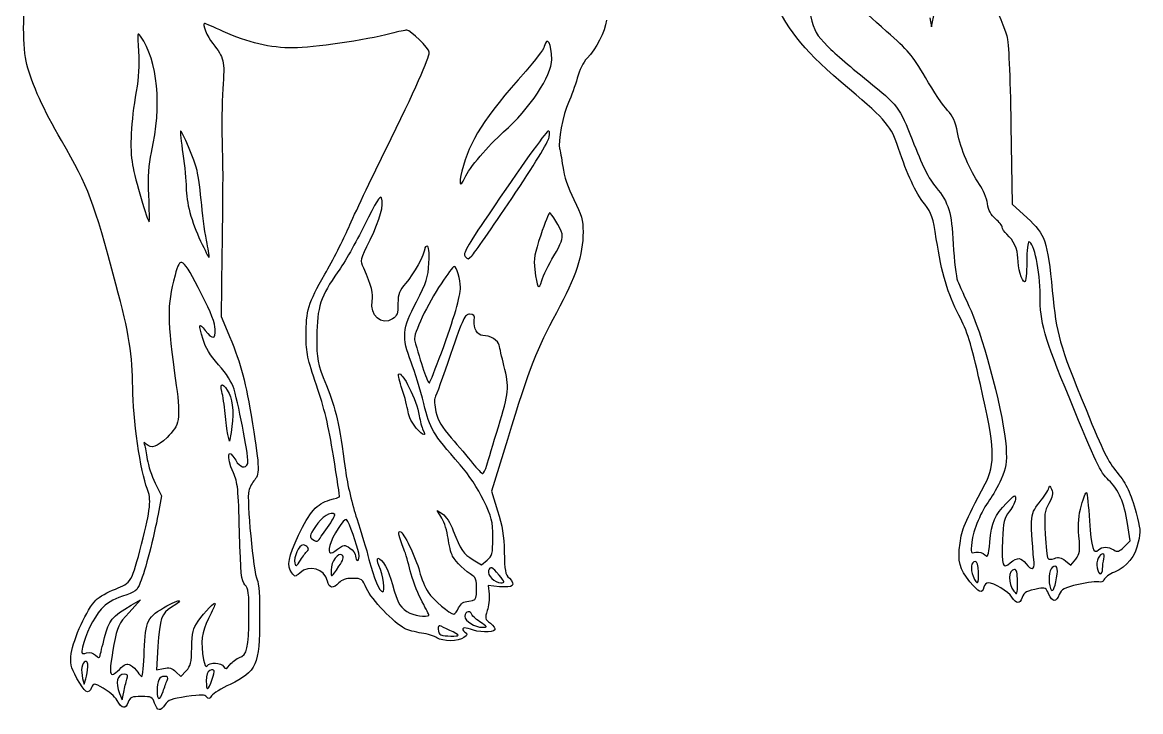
# Model space of a CAD drawing. Extents: x 5 to 146, y 0 to 221.
# Drawn here: x 12.9 to 145.6, y 0.1 to 81.9 of the extents above; entities that cross this region are included whole.
import ezdxf

# ---------------------------------------------------------------- set-up
doc = ezdxf.new("R2010")
doc.units = 0
doc.layers.get('0').update_dxf_attribs({"linetype": 'CONTINUOUS'})

msp = doc.modelspace()

# ---------------------------------------------------------------- linework, layer by layer
at = {"color": 7}
for points in [[(120.599417, 82.424183), (120.798524, 81.365849), (121.132581, 83.085641)], [(130.210385, 69.65106), (130.367283, 60.31752), (132.145622, 58.670851)], [(36.577254, 54.246058), (36.484814, 46.970016), (37.213339, 45.250224)], [(37.664305, 33.211683), (37.463711, 32.153349), (37.296598, 32.947099)], [(70.453869, 32.373393), (68.556873, 26.243436), (69.29243, 23.906726)], [(28.659349, 27.194595), (29.418468, 25.675423), (29.009959, 23.490428)], [(62.674299, 23.025224), (62.118944, 23.951266), (62.773314, 23.526808)], [(143.643427, 19.644664), (144.356188, 20.357428), (144.041175, 22.383692)], [(66.375587, 18.101262), (67.396437, 17.503407), (68.057895, 18.045184)], [(136.677633, 17.982052), (137.33634, 17.463913), (137.900267, 18.180831)], [(69.538503, 14.896679), (68.181061, 15.036779), (68.277931, 14.021012)], [(25.799779, 12.6853), (26.915187, 13.325583), (25.555627, 11.83636)], [(28.9873, 7.781817), (28.81897, 5.030668), (29.664467, 5.199769)], [(20.052079, 4.014459), (20.244286, 3.313766), (20.444509, 3.975224)], [(31.112457, 4.802854), (31.714951, 4.236842), (32.340685, 4.902906)], [(24.442948, 2.206511), (24.74883, 1.461683), (24.926262, 2.387724)]]:
    msp.add_lwpolyline(points, dxfattribs=at)
for points in [[(65.386842, 63.424491)], [(27.902482, 61.323662)], [(70.978699, 60.992933)], [(34.812711, 55.63512)], [(75.980695, 54.190445)], [(62.619313, 42.657937)], [(59.639491, 33.726305)], [(68.009955, 29.309079)], [(49.111514, 21.926664)], [(46.693839, 19.09304)], [(52.815109, 18.858037)], [(50.464596, 17.313709)], [(132.95711, 17.760336)], [(69.473016, 16.259246)], [(126.366146, 16.608872)], [(135.637844, 15.952121)], [(141.086507, 17.005954)], [(130.99093, 15.484599)], [(61.132731, 11.581995)], [(67.193271, 10.731638)], [(64.618312, 9.131049)], [(20.671106, 5.386335)], [(25.722735, 5.563703)], [(25.299669, 3.909079)], [(35.418972, 3.90389)], [(29.589468, 2.45387)], [(28.595333, 1.064808)]]:
    msp.add_lwpolyline(points, close=True, dxfattribs=at)
for points in [[(13.430206, 76.876944), (12.898161, 78.919604), (12.927686, 82.754695), (13.512862, 87.613683)], [(115.456208, 80.815318), (111.987007, 83.85283), (111.032531, 84.99707), (109.776498, 87.624248)], [(111.052687, 73.963403), (105.549089, 78.649862), (104.219285, 80.235647), (101.843925, 84.944844)], [(127.794123, 84.937724), (128.662038, 83.118714), (129.525451, 81.03512), (129.712818, 80.307516)], [(106.412141, 82.690809), (106.911243, 80.774119), (107.104667, 80.432653), (108.478569, 79.04276)], [(34.526389, 81.762724), (34.202449, 81.762724), (34.827707, 80.214115), (35.487832, 79.381474)], [(36.737885, 80.810947), (35.59193, 81.334425), (34.596758, 81.762724), (34.526389, 81.762724)], [(58.510853, 80.968974), (58.346705, 80.968974), (57.506904, 80.78616), (56.644627, 80.562723)], [(61.178728, 78.336032), (61.178728, 78.820595), (59.001845, 80.968974), (58.510853, 80.968974)], [(82.224338, 82.142293), (82.015634, 80.750563), (80.995959, 78.748959), (79.927357, 77.633364)], [(26.928411, 80.236637), (26.545307, 80.783591), (26.527085, 80.654361), (26.676527, 78.450212)], [(28.223244, 66.446043), (29.479235, 72.086129), (28.990369, 77.292777), (26.928411, 80.236637)], [(45.060441, 78.852308), (42.299168, 78.852308), (39.672173, 79.470546), (36.737885, 80.810947)], [(56.644627, 80.562723), (53.609039, 79.776124), (47.352286, 78.852308), (45.060441, 78.852308)], [(75.7272, 77.490114), (75.720136, 79.374754), (75.165805, 80.328873), (74.83761, 79.021249)], [(120.060921, 75.341633), (118.485229, 78.021773), (118.033567, 78.55867), (115.456208, 80.815318)], [(129.712818, 80.307516), (129.941526, 79.419368), (130.105049, 75.917187), (130.210385, 69.65106)], [(26.676527, 78.450212), (26.788031, 76.805652), (26.70856, 75.341104), (26.418387, 73.692933)], [(35.487832, 79.381474), (36.870894, 77.636963), (36.915386, 77.438602), (36.698746, 73.982842)], [(56.030429, 66.813771), (59.542079, 73.964684), (61.178728, 77.627623), (61.178728, 78.336032)], [(74.83761, 79.021249), (74.751361, 78.677606), (73.756189, 77.356883), (72.626114, 76.086309)], [(108.478569, 79.04276), (109.31225, 78.199374), (111.445051, 76.352987), (113.218124, 74.939676)], [(70.008589, 68.874981), (73.085211, 71.58546), (75.73436, 75.576427), (75.7272, 77.490114)], [(79.927357, 77.633364), (79.433187, 77.117464), (78.988497, 76.230596), (78.733354, 75.252114)], [(17.52789, 67.847094), (15.443164, 71.466639), (14.025982, 74.589611), (13.430206, 76.876944)], [(72.626114, 76.086309), (67.659896, 70.502648), (65.997206, 67.898642), (65.058324, 64.234079)], [(78.733354, 75.252114), (78.509746, 74.394563), (78.045757, 73.09762), (77.70227, 72.370016)], [(113.218124, 74.939676), (116.723083, 72.145882), (117.035006, 71.733548), (118.485851, 67.976208)], [(122.679436, 71.443974), (122.200133, 71.953297), (121.021803, 73.707244), (120.060921, 75.341633)], [(26.418387, 73.692933), (25.769122, 70.005133), (25.614645, 67.000739), (25.969512, 64.962937)], [(36.698746, 73.982842), (36.588401, 72.222662), (36.539204, 69.472829), (36.589425, 67.872099)], [(116.875401, 66.916797), (116.006327, 69.554447), (115.474356, 70.198237), (111.052687, 73.963403)], [(77.70227, 72.370016), (77.078784, 71.049293), (76.411108, 67.563389), (76.654522, 66.899774)], [(123.875766, 68.802152), (123.626748, 70.117311), (123.347414, 70.734158), (122.679436, 71.443974)], [(33.635656, 64.300224), (33.38477, 65.427394), (31.812566, 69.153508), (31.654533, 68.995473)], [(75.397659, 68.243966), (75.49855, 68.845361), (75.455309, 69.087206), (75.26763, 68.971213)], [(24.00017, 50.798619), (21.289514, 60.912206), (20.839683, 62.097095), (17.52789, 67.847094)], [(31.654533, 68.995473), (31.613832, 68.954774), (31.748907, 67.732865), (31.954695, 66.28012)], [(36.589425, 67.872099), (36.697798, 64.417586), (36.697142, 63.682737), (36.577254, 54.246058)], [(65.386842, 63.424491), (65.92774, 64.611634), (68.167443, 67.252948), (70.008589, 68.874981)], [(75.26763, 68.971213), (74.902396, 68.745486), (72.081538, 64.788449), (68.199426, 59.056093)], [(70.978699, 60.992933), (73.624612, 64.92975), (75.303944, 67.685351), (75.397659, 68.243966)], [(118.485851, 67.976208), (119.657884, 64.940921), (120.478013, 63.295096), (121.320623, 62.287423)], [(126.486409, 62.647158), (125.322359, 64.319602), (124.242415, 66.865743), (123.875766, 68.802152)], [(27.902482, 61.323662), (27.806531, 63.660877), (27.886131, 64.932287), (28.223244, 66.446043)], [(51.626736, 57.553355), (52.26222, 59.008563), (54.24388, 63.17575), (56.030429, 66.813771)], [(76.654522, 66.899774), (76.725251, 66.706948), (76.89292, 65.757078), (77.027122, 64.788949)], [(119.979144, 60.299449), (118.876067, 61.734465), (117.890732, 63.835251), (116.875401, 66.916797)], [(31.954695, 66.28012), (32.160485, 64.827375), (32.331171, 63.038702), (32.334002, 62.305292)], [(25.969512, 64.962937), (26.25665, 63.314059), (27.751775, 58.214808), (27.948094, 58.214808)], [(34.183098, 60.199183), (34.027758, 61.799912), (33.78141, 63.645381), (33.635656, 64.300224)], [(65.058324, 64.234079), (64.650982, 62.644173), (64.83014, 62.202663), (65.386842, 63.424491)], [(77.027122, 64.788949), (77.187057, 63.635162), (77.643874, 62.276159), (78.35305, 60.844377)], [(127.436076, 60.374842), (127.34444, 61.005834), (126.91709, 62.028377), (126.486409, 62.647158)], [(27.948094, 58.214808), (27.993205, 58.214808), (27.972673, 59.613792), (27.902482, 61.323662)], [(32.334002, 62.305292), (32.340881, 60.519199), (32.95618, 58.228092), (34.054254, 55.899704)], [(55.502231, 61.048945), (55.366393, 61.397033), (54.836314, 60.542993), (53.496821, 57.817933)], [(54.175562, 56.086314), (55.389185, 58.579835), (55.826864, 60.21705), (55.502231, 61.048945)], [(121.320623, 62.287423), (122.837355, 60.473569), (123.17448, 59.364372), (123.362612, 55.568974)], [(34.812711, 55.63512), (34.621764, 56.544625), (34.338437, 58.598454), (34.183098, 60.199183)], [(66.238141, 54.165484), (66.498158, 54.42808), (68.631409, 57.500433), (70.978699, 60.992933)], [(78.35305, 60.844377), (79.266965, 58.999244), (79.434978, 58.406056), (79.434978, 57.024537)], [(121.358337, 56.198408), (120.968421, 58.752883), (120.813214, 59.214388), (119.979144, 60.299449)], [(128.389663, 58.565386), (127.824307, 59.041101), (127.555765, 59.55067), (127.436076, 60.374842)], [(68.199426, 59.056093), (65.610094, 55.232668), (65.157943, 54.41996), (65.434617, 54.086588)], [(75.445046, 59.269865), (75.360636, 59.271718), (74.896758, 58.091022), (74.414208, 56.646212)], [(76.940878, 56.776334), (76.75862, 57.502512), (75.701697, 59.264389), (75.445046, 59.269865)], [(129.176645, 57.570836), (129.176645, 57.753628), (128.822503, 58.201176), (128.389663, 58.565386)], [(132.145622, 58.670851), (134.301447, 56.674644), (134.533738, 56.001486), (135.123751, 50.040519)], [(48.806087, 51.997615), (49.721963, 53.598064), (50.991254, 56.098146), (51.626736, 57.553355)], [(53.496821, 57.817933), (52.495397, 55.780641), (51.077659, 53.280329), (50.346293, 52.261683)], [(129.7329, 56.735086), (129.426959, 57.011956), (129.176645, 57.388046), (129.176645, 57.570836)], [(34.054254, 55.899704), (34.551808, 54.844677), (35.004118, 53.981474), (35.059392, 53.981474)], [(53.416581, 52.69552), (52.996007, 53.653791), (52.999738, 53.670451), (54.175562, 56.086314)], [(74.414208, 56.646212), (73.67451, 54.431462), (73.563615, 53.791517), (73.707453, 52.567681)], [(75.980695, 54.190445), (76.843998, 55.643603), (77.071442, 56.256132), (76.940878, 56.776334)], [(79.434978, 57.024537), (79.434978, 54.252275), (78.597313, 51.703563), (76.2757, 47.411987)], [(124.042382, 47.112531), (122.692377, 49.682665), (121.989956, 52.060464), (121.358337, 56.198408)], [(131.030205, 53.928468), (131.028617, 54.935919), (130.530531, 56.013239), (129.7329, 56.735086)], [(132.341014, 55.833558), (132.19761, 55.833558), (132.087062, 54.796963), (132.087062, 53.452308)], [(133.674562, 49.475739), (133.674562, 52.360883), (132.946172, 55.833558), (132.341014, 55.833558)], [(35.059392, 53.981474), (35.114664, 53.981474), (35.003658, 54.725615), (34.812711, 55.63512)], [(60.649562, 55.023422), (60.649562, 54.405488), (59.287058, 51.91646), (58.408335, 50.929138)], [(60.943064, 55.304391), (60.781636, 55.304391), (60.649562, 55.177955), (60.649562, 55.023422)], [(61.137014, 53.332989), (61.204036, 54.660191), (61.140665, 55.304391), (60.943064, 55.304391)], [(123.362612, 55.568974), (123.459989, 53.604443), (123.692632, 51.639912), (123.879599, 51.203349)], [(34.174639, 49.615849), (31.936415, 54.055267), (31.618835, 54.281118), (31.012283, 51.864808)], [(59.652887, 48.708403), (60.893865, 51.086414), (61.047789, 51.566048), (61.137014, 53.332989)], [(65.434617, 54.086588), (65.72699, 53.734301), (65.820261, 53.743458), (66.238141, 54.165484)], [(74.540592, 51.24029), (74.710449, 51.815558), (75.358495, 53.143129), (75.980695, 54.190445)], [(131.834914, 51.071058), (131.514763, 51.071058), (131.032136, 52.784788), (131.030205, 53.928468)], [(132.087062, 53.452308), (132.087062, 52.119496), (131.976045, 51.071058), (131.834914, 51.071058)], [(31.012283, 51.864808), (30.032878, 47.963164), (30.04275, 47.092603), (31.160638, 38.784353)], [(46.570154, 44.668948), (46.554279, 47.668053), (46.812184, 48.513365), (48.806087, 51.997615)], [(50.346293, 52.261683), (48.302847, 49.415581), (47.859847, 48.057308), (47.843776, 44.588766)], [(54.409491, 48.795953), (54.574755, 49.676886), (54.344454, 50.581377), (53.416581, 52.69552)], [(64.129407, 52.918048), (64.034503, 52.915243), (63.34084, 51.992511), (62.587934, 50.867527)], [(64.882895, 50.43542), (64.882895, 51.339909), (64.401486, 52.926078), (64.129407, 52.918048)], [(73.707453, 52.567681), (73.970192, 50.332182), (74.175755, 50.004668), (74.540592, 51.24029)], [(25.989145, 38.489718), (25.989145, 42.354058), (25.572626, 44.931719), (24.00017, 50.798619)], [(58.408335, 50.929138), (57.593145, 50.013206), (57.474951, 49.705342), (57.474768, 48.497469)], [(62.587934, 50.867527), (61.019968, 48.524689), (59.266855, 44.830574), (59.429933, 44.213074)], [(62.619313, 42.657937), (64.133743, 46.777889), (64.882895, 49.351912), (64.882895, 50.43542)], [(123.879599, 51.203349), (124.066565, 50.766787), (124.786303, 49.159443), (125.479014, 47.631474)], [(35.777056, 45.448662), (35.775998, 46.133684), (35.279817, 47.423782), (34.174639, 49.615849)], [(137.18517, 37.180433), (134.088185, 44.737499), (133.674562, 46.18614), (133.674562, 49.475739)], [(135.123751, 50.040519), (135.661366, 44.608903), (135.855083, 43.924379), (139.12179, 35.912914)], [(56.826057, 46.689589), (55.541143, 45.847683), (54.093166, 47.10979), (54.409491, 48.795953)], [(57.474768, 48.497469), (57.474593, 47.321761), (57.377375, 47.050828), (56.826057, 46.689589)], [(59.033341, 41.546058), (57.894186, 44.510301), (57.980038, 45.502814), (59.652887, 48.708403)], [(65.977257, 47.234599), (65.403436, 47.234599), (65.21664, 46.840928), (63.713527, 42.463815)], [(66.526685, 46.508014), (66.590378, 47.116923), (66.501391, 47.234599), (65.977257, 47.234599)], [(67.525588, 44.721058), (66.891718, 44.721058), (66.426773, 45.55281), (66.526685, 46.508014)], [(76.2757, 47.411987), (73.889134, 43.000348), (73.158308, 41.112522), (70.453869, 32.373393)], [(126.591229, 38.900224), (125.423504, 44.003542), (125.059657, 45.175847), (124.042382, 47.112531)], [(125.479014, 47.631474), (127.060378, 44.143343), (129.434093, 34.908765), (129.627638, 31.491891)], [(34.334431, 44.237685), (33.774248, 46.124027), (33.823098, 46.315096), (34.610215, 45.31637)], [(34.610215, 45.31637), (35.491401, 44.198281), (35.779109, 44.230901), (35.777056, 45.448662)], [(37.213339, 45.250224), (38.751611, 41.6189), (39.266844, 39.793415), (40.034223, 35.255734)], [(36.186009, 41.246433), (35.193356, 42.358919), (34.614797, 43.293588), (34.334431, 44.237685)], [(47.807713, 38.809644), (46.726364, 41.949627), (46.580896, 42.63835), (46.570154, 44.668948)], [(47.843776, 44.588766), (47.830679, 41.759304), (47.862403, 41.597395), (48.985173, 38.767933)], [(59.429933, 44.213074), (60.116701, 41.612616), (61.041719, 38.925328), (61.19337, 39.090081)], [(69.492117, 43.551218), (69.388813, 44.127309), (68.390707, 44.721058), (67.525588, 44.721058)], [(61.19337, 39.090081), (61.298175, 39.203942), (61.939847, 40.809476), (62.619313, 42.657937)], [(70.049636, 41.149183), (69.797239, 42.167829), (69.546356, 43.248744), (69.492117, 43.551218)], [(38.014955, 38.331394), (37.759391, 39.19197), (37.144021, 40.17277), (36.186009, 41.246433)], [(60.527943, 36.651266), (60.12534, 38.251995), (59.452769, 40.454651), (59.033341, 41.546058)], [(63.713527, 42.463815), (62.812462, 39.839881), (61.982059, 37.542277), (61.868185, 37.358026)], [(69.392991, 33.873141), (70.636336, 37.903063), (70.694436, 38.546826), (70.049636, 41.149183)], [(57.971875, 38.319824), (57.666247, 39.237528), (57.475866, 40.048056), (57.548804, 40.120993)], [(57.548804, 40.120993), (57.967525, 40.539715), (59.697046, 37.054123), (59.992514, 35.196058)], [(27.712924, 26.548792), (26.938732, 28.397951), (25.989145, 34.975914), (25.989145, 38.489718)], [(31.160638, 38.784353), (31.696671, 34.800498), (31.56445, 34.058151), (30.062038, 32.61637)], [(36.569102, 38.056783), (36.268017, 39.215878), (36.797639, 39.074307), (37.431964, 37.826135)], [(49.818007, 30.420903), (49.231979, 34.027467), (48.722613, 36.152995), (47.807713, 38.809644)], [(48.985173, 38.767933), (50.123445, 35.899373), (50.446744, 34.455264), (51.236047, 28.713766)], [(127.157329, 27.116506), (128.400971, 29.484267), (128.309344, 31.391535), (126.591229, 38.900224)], [(36.963112, 35.460641), (36.871608, 36.406526), (36.694306, 37.574789), (36.569102, 38.056783)], [(37.431964, 37.826135), (37.918284, 36.869193), (38.010481, 35.038101), (37.664305, 33.211683)], [(39.657935, 29.523513), (39.823893, 29.955985), (38.678168, 36.098112), (38.014955, 38.331394)], [(58.675569, 35.653422), (58.594165, 36.202236), (58.277503, 37.402116), (57.971875, 38.319824)], [(61.868185, 37.358026), (61.754311, 37.173773), (61.806063, 36.403598), (61.983191, 35.646519)], [(141.792013, 27.557005), (140.806802, 28.513815), (140.320869, 29.528908), (137.18517, 37.180433)], [(64.851672, 29.362654), (61.500041, 33.201938), (61.318537, 33.507905), (60.527943, 36.651266)], [(139.12179, 35.912914), (141.189025, 30.843106), (141.685047, 29.838706), (142.80774, 28.449183)], [(37.296598, 32.947099), (37.204684, 33.383662), (37.054618, 34.514756), (36.963112, 35.460641)], [(40.034223, 35.255734), (41.024196, 29.40181), (41.087879, 28.273592), (40.467068, 27.587474)], [(59.639491, 33.726305), (59.166543, 34.264965), (58.761365, 35.075013), (58.675569, 35.653422)], [(59.992514, 35.196058), (60.096649, 34.541214), (60.296729, 33.786876), (60.437141, 33.51975)], [(61.983191, 35.646519), (62.227346, 34.602957), (62.667449, 33.854041), (63.802739, 32.550224)], [(60.437141, 33.51975), (60.887261, 32.663424), (60.480152, 32.768847), (59.639491, 33.726305)], [(68.009955, 29.309079), (68.164509, 29.854782), (68.786875, 31.90861), (69.392991, 33.873141)], [(27.59062, 31.82262), (27.300812, 32.091522), (27.262212, 32.073114), (27.384129, 31.724155)], [(30.062038, 32.61637), (28.853773, 31.456865), (28.20825, 31.249543), (27.59062, 31.82262)], [(63.802739, 32.550224), (64.626363, 31.604339), (65.756459, 30.264886), (66.314063, 29.573662)], [(27.384129, 31.724155), (27.4666, 31.4881), (27.616462, 30.714193), (27.717155, 30.004364)], [(37.942406, 28.404973), (37.043572, 30.399744), (37.257921, 31.582593), (38.213818, 29.902719)], [(129.627638, 31.491891), (129.74224, 29.468691), (129.683854, 29.083574), (129.046002, 27.655433)], [(27.717155, 30.004364), (27.817847, 29.294534), (28.241837, 28.030138), (28.659349, 27.194595)], [(38.213818, 29.902719), (38.701464, 29.045739), (39.403824, 28.861308), (39.657935, 29.523513)], [(50.533009, 25.546148), (50.571458, 25.57049), (50.249706, 27.764121), (49.818007, 30.420903)], [(67.629797, 25.160669), (66.956189, 26.562669), (65.895606, 28.166827), (64.851672, 29.362654)], [(66.314063, 29.573662), (66.871667, 28.882438), (67.418127, 28.316891), (67.528416, 28.316891)], [(67.528416, 28.316891), (67.638708, 28.316891), (67.855399, 28.763375), (68.009955, 29.309079)], [(38.67001, 21.39869), (38.534607, 26.520264), (38.457624, 27.261558), (37.942406, 28.404973)], [(51.236047, 28.713766), (51.458879, 27.092836), (52.053027, 24.551391), (52.577058, 22.977639)], [(142.80774, 28.449183), (143.971219, 27.009188), (144.412862, 26.076545), (145.076093, 23.659031)], [(27.048799, 19.958677), (28.10111, 24.061375), (28.227838, 25.318913), (27.712924, 26.548792)], [(40.467068, 27.587474), (40.207999, 27.301153), (39.893909, 26.710799), (39.76909, 26.27558)], [(124.169622, 20.045196), (124.406835, 21.77266), (124.638395, 22.320718), (127.157329, 27.116506)], [(129.046002, 27.655433), (128.656038, 26.782308), (128.04227, 25.679249), (127.682077, 25.20419)], [(133.797982, 25.162835), (134.309358, 25.806159), (134.736462, 26.51111), (134.747098, 26.729391)], [(134.747098, 26.729391), (134.757734, 26.947672), (134.884343, 26.830734), (135.028445, 26.469528)], [(144.041175, 22.383692), (143.648322, 24.910674), (143.01356, 26.370645), (141.792013, 27.557005)], [(39.76909, 26.27558), (39.489613, 25.301101), (40.310708, 16.535593), (40.7597, 15.700431)], [(49.374973, 25.189879), (49.973444, 25.361495), (50.494562, 25.521817), (50.533009, 25.546148)], [(129.667654, 24.811463), (130.619421, 25.787789), (130.764145, 25.860928), (130.764145, 25.365607)], [(130.764145, 25.365607), (130.764145, 25.051753), (130.436723, 24.367008), (130.036541, 23.843948)], [(135.028445, 26.469528), (135.23545, 25.950664), (135.168465, 25.595733), (134.709376, 24.778899)], [(138.576934, 24.564269), (138.831622, 25.471975), (139.104994, 26.149655), (139.184428, 26.070221)], [(139.184428, 26.070221), (139.263861, 25.990791), (139.419052, 24.482253), (139.529299, 22.717919)], [(45.663443, 20.995804), (46.989899, 23.785991), (47.843678, 24.750773), (49.374973, 25.189879)], [(49.964438, 23.479792), (49.553233, 23.890999), (48.384055, 23.1589), (47.680668, 22.049774)], [(68.719353, 20.739947), (68.719353, 22.718533), (68.631096, 23.076628), (67.629797, 25.160669)], [(69.29243, 23.906726), (69.85662, 22.114423), (70.039098, 20.974965), (70.075666, 19.01594)], [(127.682077, 25.20419), (126.686654, 23.891327), (125.734892, 21.629926), (125.56146, 20.16556)], [(127.710681, 20.190023), (127.946129, 22.579441), (128.295064, 23.403462), (129.667654, 24.811463)], [(132.95711, 17.760336), (132.453412, 23.469581), (132.453645, 23.471629), (133.797982, 25.162835)], [(134.709376, 24.778899), (134.182255, 23.841009), (134.143102, 23.502006), (134.287734, 21.127998)], [(138.289027, 20.905822), (138.1555, 22.436542), (138.22394, 23.306215), (138.576934, 24.564269)], [(29.009959, 23.490428), (28.507939, 20.805259), (27.463853, 16.800711), (26.895311, 15.37979)], [(49.111514, 21.926664), (49.656606, 22.704901), (50.040421, 23.403809), (49.964438, 23.479792)], [(51.368489, 22.859103), (51.119961, 23.14199), (49.617897, 20.794911), (49.388456, 19.765158)], [(52.815109, 18.858037), (52.64839, 19.824697), (51.679107, 22.505548), (51.368489, 22.859103)], [(52.577058, 22.977639), (53.094557, 21.423498), (53.749321, 19.247339), (54.032089, 18.14173)], [(63.40942, 20.668745), (63.310548, 21.455486), (62.979745, 22.515901), (62.674299, 23.025224)], [(62.773314, 23.526808), (63.156335, 23.278362), (63.677972, 22.455494), (64.031257, 21.542433)], [(130.036541, 23.843948), (129.385682, 22.993244), (129.299242, 22.634091), (129.217026, 20.438914)], [(139.529299, 22.717919), (139.730742, 19.494167), (139.992973, 18.654472), (140.606645, 19.268144)], [(145.076093, 23.659031), (145.573218, 21.847024), (145.603566, 21.427644), (145.32697, 20.19173)], [(39.311688, 15.130058), (38.877229, 15.609541), (38.804204, 16.322924), (38.67001, 21.39869)], [(47.680668, 22.049774), (46.959152, 20.912061), (46.936456, 20.801282), (47.360671, 20.48782)], [(47.968855, 20.331057), (48.052228, 20.4304), (48.566425, 21.148424), (49.111514, 21.926664)], [(58.171567, 19.345669), (57.542589, 20.882062), (57.421986, 21.437724), (57.717507, 21.437724)], [(57.717507, 21.437724), (58.115364, 21.437724), (59.573679, 18.442834), (60.025584, 16.697698)], [(64.031257, 21.542433), (64.921633, 19.241267), (65.24865, 18.76125), (66.375587, 18.101262)], [(23.932252, 14.612271), (25.806642, 15.324251), (25.902109, 15.488023), (27.048799, 19.958677)], [(44.882956, 16.530873), (44.264805, 17.376246), (44.452117, 18.44779), (45.663443, 20.995804)], [(47.360671, 20.48782), (47.6118, 20.302257), (47.885482, 20.231714), (47.968855, 20.331057)], [(50.296154, 19.337269), (51.059292, 19.901482), (51.128515, 19.908494), (51.772161, 19.486761)], [(63.961952, 18.517449), (63.756929, 18.913919), (63.508289, 19.882003), (63.40942, 20.668745)], [(68.057895, 18.045184), (68.664873, 18.542339), (68.719353, 18.764292), (68.719353, 20.739947)], [(125.353183, 15.486018), (124.082725, 17.036444), (123.869339, 17.858425), (124.169622, 20.045196)], [(125.56146, 20.16556), (125.409299, 18.880788), (125.419996, 18.855238), (126.058914, 18.977377)], [(127.117695, 18.696376), (127.482399, 18.331675), (127.542478, 18.483003), (127.710681, 20.190023)], [(129.217026, 20.438914), (129.099434, 17.299284), (129.20676, 16.981559), (130.137649, 17.713791)], [(134.287734, 21.127998), (134.375422, 19.688641), (134.515672, 18.400146), (134.5994, 18.264674)], [(137.900267, 18.180831), (138.405963, 18.82372), (138.446105, 19.105107), (138.289027, 20.905822)], [(145.32697, 20.19173), (144.947161, 18.494584), (143.994529, 17.292209), (142.509079, 16.635124)], [(46.201383, 19.850224), (45.715955, 19.850224), (45.060296, 18.371286), (45.240398, 17.682575)], [(45.90057, 18.05082), (46.191017, 18.531171), (46.547987, 19.000168), (46.693839, 19.09304)], [(46.693839, 19.09304), (47.04602, 19.31729), (46.699421, 19.850224), (46.201383, 19.850224)], [(49.388456, 19.765158), (49.159988, 18.739773), (49.360286, 18.645354), (50.296154, 19.337269)], [(50.857841, 18.629728), (50.420905, 19.058578), (49.537062, 17.878589), (49.537062, 16.866399)], [(50.464596, 17.313709), (50.979591, 18.072597), (51.080707, 18.410986), (50.857841, 18.629728)], [(51.772161, 19.486761), (52.143586, 19.243395), (52.447478, 18.808896), (52.447478, 18.521209)], [(52.705447, 17.998141), (52.850521, 17.998141), (52.898514, 18.374455), (52.815109, 18.858037)], [(58.929818, 16.765976), (58.715749, 17.68902), (58.374537, 18.849882), (58.171567, 19.345669)], [(70.075666, 19.01594), (70.117055, 16.798528), (70.197737, 16.387466), (70.687766, 15.897437)], [(126.058914, 18.977377), (126.44065, 19.050349), (126.880443, 18.933628), (127.117695, 18.696376)], [(141.249659, 18.196579), (141.448451, 18.93837), (140.943245, 18.990545), (140.556634, 18.268154)], [(140.606645, 19.268144), (141.015101, 19.676599), (141.744263, 19.6728), (142.40724, 19.258777)], [(142.40724, 19.258777), (142.858038, 18.977255), (143.029567, 19.030799), (143.643427, 19.644664)], [(45.240398, 17.682575), (45.353811, 17.248886), (45.447164, 17.300959), (45.90057, 18.05082)], [(49.101751, 15.543538), (48.722772, 17.053518), (46.970426, 17.572384), (45.806675, 16.519205)], [(49.537062, 16.866399), (49.537062, 15.94344), (49.533569, 15.941752), (50.464596, 17.313709)], [(52.447478, 18.521209), (52.447478, 18.233522), (52.563564, 17.998141), (52.705447, 17.998141)], [(54.032089, 18.14173), (54.608831, 15.886697), (55.289254, 14.293974), (55.675882, 14.293974)], [(55.209501, 17.402829), (55.014926, 17.875771), (54.960076, 18.262724), (55.08761, 18.262724)], [(55.08761, 18.262724), (55.59352, 18.262724), (56.379732, 16.85398), (56.821223, 15.156418)], [(55.675882, 14.293974), (55.991876, 14.293974), (55.706849, 16.193958), (55.209501, 17.402829)], [(66.359058, 16.203104), (65.514366, 16.67582), (64.315986, 17.832824), (63.961952, 18.517449)], [(69.473016, 16.259246), (68.615338, 17.291357), (68.441448, 17.366882), (68.224495, 16.801515)], [(125.972893, 17.865849), (125.471367, 17.865849), (125.364356, 17.045845), (125.745729, 16.125129)], [(126.366146, 16.608872), (126.343762, 17.478245), (126.22249, 17.865849), (125.972893, 17.865849)], [(130.137649, 17.713791), (131.044752, 18.427314), (131.428763, 18.40606), (132.008565, 17.610238)], [(132.008565, 17.610238), (132.583023, 16.821751), (133.033624, 16.893053), (132.95711, 17.760336)], [(134.5994, 18.264674), (134.692141, 18.114616), (134.999246, 18.112505), (135.385278, 18.259277)], [(135.637844, 15.952121), (135.852135, 17.144968), (135.642871, 17.630219), (135.106214, 17.184841)], [(135.385278, 18.259277), (135.869923, 18.443538), (136.173821, 18.37835), (136.677633, 17.982052)], [(140.556634, 18.268154), (140.255617, 17.7057), (140.458058, 16.410641), (140.846995, 16.410641)], [(141.086507, 17.005954), (141.088623, 17.333375), (141.161913, 17.869157), (141.249659, 18.196579)], [(45.806675, 16.519205), (45.267007, 16.03081), (45.248436, 16.031046), (44.882956, 16.530873)], [(60.180834, 13.434073), (59.706843, 14.343578), (59.143884, 15.842933), (58.929818, 16.765976)], [(60.025584, 16.697698), (60.236042, 15.884972), (60.702955, 14.772616), (61.063166, 14.225794)], [(66.772393, 13.980009), (66.847765, 15.41204), (66.740357, 15.989721), (66.359058, 16.203104)], [(68.224495, 16.801515), (68.025052, 16.281776), (68.953078, 15.352308), (69.671454, 15.352308)], [(69.671454, 15.352308), (70.196774, 15.352308), (70.186084, 15.40116), (69.473016, 16.259246)], [(125.745729, 16.125129), (126.205509, 15.015128), (126.403224, 15.169287), (126.366146, 16.608872)], [(130.630784, 16.939808), (129.890666, 16.939808), (129.847306, 15.256364), (130.56434, 14.36012)], [(130.99093, 15.484599), (130.99093, 16.53577), (130.890936, 16.939808), (130.630784, 16.939808)], [(135.106214, 17.184841), (134.71866, 16.8632), (134.60575, 15.462337), (134.904607, 14.683528)], [(134.904607, 14.683528), (135.126111, 14.106303), (135.387487, 14.558521), (135.637844, 15.952121)], [(140.846995, 16.410641), (140.976739, 16.410641), (141.08452, 16.678532), (141.086507, 17.005954)], [(142.509079, 16.635124), (141.901418, 16.366323), (141.330934, 15.955372), (141.241343, 15.721902)], [(21.605863, 13.289354), (22.005389, 13.6827), (23.052266, 14.278012), (23.932252, 14.612271)], [(26.895311, 15.37979), (26.51093, 14.419128), (26.316808, 14.270061), (24.7873, 13.761074)], [(39.785391, 11.311808), (39.799705, 14.145747), (39.73563, 14.662182), (39.311688, 15.130058)], [(40.7597, 15.700431), (40.959291, 15.329175), (41.066241, 13.720733), (41.058783, 11.202514)], [(50.463103, 15.352308), (49.802201, 14.622018), (49.315894, 14.690331), (49.101751, 15.543538)], [(52.079229, 15.881474), (51.278012, 15.881474), (50.800495, 15.725121), (50.463103, 15.352308)], [(53.754465, 14.665238), (53.235516, 15.838411), (53.176199, 15.881474), (52.079229, 15.881474)], [(58.255472, 9.934988), (57.008768, 10.579685), (54.304591, 13.42159), (53.754465, 14.665238)], [(56.821223, 15.156418), (57.403177, 12.918765), (57.821661, 12.231537), (58.883595, 11.769619)], [(70.687766, 15.897437), (71.513406, 15.071796), (71.124339, 14.733005), (69.538503, 14.896679)], [(126.983315, 14.823141), (126.776049, 14.030555), (126.430778, 14.170956), (125.353183, 15.486018)], [(127.498253, 15.352308), (127.291148, 15.352308), (127.059425, 15.114183), (126.983315, 14.823141)], [(130.332967, 13.647759), (129.88394, 14.33304), (128.188876, 15.352308), (127.498253, 15.352308)], [(130.56434, 14.36012), (130.967073, 13.856735), (130.99093, 13.919626), (130.99093, 15.484599)], [(133.542283, 14.677155), (132.035291, 14.376985), (131.791271, 14.246307), (131.549301, 13.609876)], [(134.68894, 14.03545), (134.379586, 14.736553), (134.238077, 14.815746), (133.542283, 14.677155)], [(138.226086, 15.158794), (136.479201, 14.752381), (136.190556, 14.600902), (135.950341, 13.964494)], [(140.652585, 15.460824), (140.41836, 15.550703), (139.326437, 15.414792), (138.226086, 15.158794)], [(141.241343, 15.721902), (141.141887, 15.462721), (140.912599, 15.361047), (140.652585, 15.460824)], [(18.700455, 6.978547), (18.920361, 8.63628), (20.612167, 12.311033), (21.605863, 13.289354)], [(24.7873, 13.761074), (23.590421, 13.362779), (22.857972, 12.921776), (22.25755, 12.237937)], [(30.050309, 12.624464), (31.652699, 13.529075), (32.169949, 13.391822), (30.615284, 12.474549)], [(61.132731, 11.581995), (61.083179, 11.691136), (60.654824, 12.524571), (60.180834, 13.434073)], [(61.063166, 14.225794), (61.669946, 13.304666), (63.630821, 11.648141), (64.114405, 11.648141)], [(65.876921, 13.186259), (66.599689, 13.256096), (66.740879, 13.381247), (66.772393, 13.980009)], [(68.277931, 14.021012), (68.33121, 13.462341), (68.233324, 12.576575), (68.060411, 12.052641)], [(131.549301, 13.609876), (131.237768, 12.79048), (130.887528, 12.801388), (130.332967, 13.647759)], [(135.950341, 13.964494), (135.591558, 13.013973), (135.128151, 13.04004), (134.68894, 14.03545)], [(22.25755, 12.237937), (21.344336, 11.197841), (20.325023, 9.130935), (20.036701, 7.734617)], [(22.647009, 8.870016), (23.121341, 10.862881), (23.569222, 11.40488), (25.799779, 12.6853)], [(27.362079, 7.286104), (27.499135, 10.866803), (27.722478, 11.310318), (30.050309, 12.624464)], [(30.615284, 12.474549), (29.415782, 11.766823), (29.191582, 11.120562), (28.9873, 7.781817)], [(33.757923, 10.801821), (34.517325, 11.89764), (35.778728, 13.193197), (35.778728, 12.877342)], [(35.778728, 12.877342), (35.778728, 12.775065), (35.421541, 11.983799), (34.984978, 11.118974)], [(64.114405, 11.648141), (64.230152, 11.648141), (64.481006, 11.975563), (64.671861, 12.375745)], [(64.671861, 12.375745), (64.927385, 12.911529), (65.245078, 13.125207), (65.876921, 13.186259)], [(68.060411, 12.052641), (67.766692, 11.162662), (67.791229, 11.064478), (68.433648, 10.559153)], [(25.555627, 11.83636), (24.274556, 10.433116), (24.171419, 10.212848), (23.769152, 8.021077)], [(33.001701, 7.665236), (33.032314, 9.484119), (33.132379, 9.899161), (33.757923, 10.801821)], [(34.984978, 11.118974), (34.165736, 9.496063), (34.030978, 8.345683), (34.411603, 6.224183)], [(41.058783, 11.202514), (41.042193, 5.601385), (40.690959, 4.812009), (37.539398, 3.292827)], [(38.648203, 6.475772), (39.546279, 6.760811), (39.767153, 7.700105), (39.785391, 11.311808)], [(58.883595, 11.769619), (59.782551, 11.378591), (61.281866, 11.253518), (61.132731, 11.581995)], [(65.808937, 11.912724), (65.590597, 11.912724), (65.412062, 11.678478), (65.412062, 11.392008)], [(65.412062, 11.392008), (65.412062, 10.795132), (66.54432, 10.087036), (67.524, 10.071235)], [(66.205812, 11.657679), (66.205812, 11.797953), (66.027218, 11.912724), (65.808937, 11.912724)], [(67.193271, 10.731638), (66.650169, 11.100686), (66.205812, 11.517405), (66.205812, 11.657679)], [(67.524, 10.071235), (68.132764, 10.061419), (68.108605, 10.109652), (67.193271, 10.731638)], [(60.256171, 9.388343), (59.530485, 9.495234), (58.630169, 9.741225), (58.255472, 9.934988)], [(62.097497, 8.833567), (61.810456, 9.031803), (60.98186, 9.281451), (60.256171, 9.388343)], [(62.435499, 10.267175), (62.326359, 10.323356), (62.237062, 10.131197), (62.237062, 9.840156)], [(62.237062, 9.840156), (62.237062, 9.549114), (62.38589, 9.250934), (62.567791, 9.177536)], [(63.626124, 9.71241), (63.080421, 9.961351), (62.54464, 10.210996), (62.435499, 10.267175)], [(64.618312, 9.131049), (64.618312, 9.201856), (64.171827, 9.463469), (63.626124, 9.71241)], [(66.084852, 9.839037), (65.338277, 10.179198), (64.803364, 9.916237), (65.419724, 9.512059)], [(65.419724, 9.512059), (65.751919, 9.294222), (65.7337, 9.199433), (65.295346, 8.864989)], [(68.970843, 9.774873), (68.758231, 9.430856), (66.889522, 9.472403), (66.084852, 9.839037)], [(68.433648, 10.559153), (68.811841, 10.261666), (69.053578, 9.908738), (68.970843, 9.774873)], [(22.114051, 6.667545), (22.164724, 6.860257), (22.404556, 7.85137), (22.647009, 8.870016)], [(23.769152, 8.021077), (23.089803, 4.319617), (23.188992, 3.86161), (24.406324, 5.078942)], [(65.295346, 8.864989), (64.651694, 8.373909), (62.789567, 8.355613), (62.097497, 8.833567)], [(62.567791, 9.177536), (63.002218, 9.002242), (64.618312, 8.965602), (64.618312, 9.131049)], [(19.38104, 4.003122), (18.612714, 5.444651), (18.539461, 5.764908), (18.700455, 6.978547)], [(20.036701, 7.734617), (19.866757, 6.911599), (19.892392, 6.872713), (20.503731, 7.026151)], [(20.503731, 7.026151), (20.927387, 7.132481), (21.300899, 7.038163), (21.586247, 6.752828)], [(21.586247, 6.752828), (21.922765, 6.41631), (22.042886, 6.3969), (22.114051, 6.667545)], [(27.077829, 4.239808), (27.170033, 4.239808), (27.297946, 5.61064), (27.362079, 7.286104)], [(32.340685, 4.902906), (32.881689, 5.478777), (32.971198, 5.852827), (33.001701, 7.665236)], [(20.366751, 6.027071), (19.950884, 5.890112), (19.800831, 4.930391), (20.052079, 4.014459)], [(20.671106, 5.386335), (20.68833, 5.875917), (20.582743, 6.098201), (20.366751, 6.027071)], [(20.444509, 3.975224), (20.554631, 4.339026), (20.656602, 4.974026), (20.671106, 5.386335)], [(24.406324, 5.078942), (25.057218, 5.729833), (25.267575, 5.807297), (25.722735, 5.563703)], [(25.722735, 5.563703), (26.020681, 5.404247), (26.409746, 5.041138), (26.58732, 4.756796)], [(29.664467, 5.199769), (30.317776, 5.330431), (30.646915, 5.240208), (31.112457, 4.802854)], [(34.411603, 6.224183), (34.5313, 5.557015), (34.678123, 5.28809), (34.808845, 5.496579)], [(34.808845, 5.496579), (35.106838, 5.971855), (36.502147, 5.905995), (36.783428, 5.403376)], [(36.783428, 5.403376), (36.989718, 5.034756), (37.087678, 5.064628), (37.534228, 5.632326)], [(37.534228, 5.632326), (37.816684, 5.99141), (38.317974, 6.37096), (38.648203, 6.475772)], [(21.12007, 2.919778), (20.722859, 2.03504), (20.284452, 2.308151), (19.38104, 4.003122)], [(24.976951, 4.504391), (24.145231, 4.504391), (23.911792, 3.499877), (24.442948, 2.206511)], [(25.299669, 3.909079), (25.458191, 4.390636), (25.396527, 4.504391), (24.976951, 4.504391)], [(26.58732, 4.756796), (26.764895, 4.472451), (26.985624, 4.239808), (27.077829, 4.239808)], [(29.749927, 4.239808), (29.134004, 4.239808), (28.899562, 3.7597), (28.899562, 2.498376)], [(30.079392, 3.776787), (30.231728, 4.129987), (30.153584, 4.239808), (29.749927, 4.239808)], [(35.128682, 4.942255), (34.850406, 4.835472), (34.720395, 4.43189), (34.720395, 3.674848)], [(35.418972, 3.90389), (35.789939, 4.982967), (35.736152, 5.175364), (35.128682, 4.942255)], [(22.49045, 2.845924), (21.367767, 3.447105), (21.357073, 3.447682), (21.12007, 2.919778)], [(24.140206, 1.387827), (23.855171, 1.856531), (23.112782, 2.512674), (22.49045, 2.845924)], [(24.926262, 2.387724), (25.023851, 2.897047), (25.191883, 3.581657), (25.299669, 3.909079)], [(29.589468, 2.45387), (29.749089, 2.926813), (29.969555, 3.522125), (30.079392, 3.776787)], [(34.720395, 3.674848), (34.720395, 2.414992), (34.930831, 2.483988), (35.418972, 3.90389)], [(37.539398, 3.292827), (36.543234, 2.812635), (35.563231, 2.204186), (35.361613, 1.940716)], [(25.45998, 1.197099), (25.123379, 0.311774), (24.762914, 0.363866), (24.140206, 1.387827)], [(27.015046, 1.858558), (25.868012, 1.858558), (25.681264, 1.779124), (25.45998, 1.197099)], [(28.595333, 1.064808), (28.338378, 1.801908), (28.225594, 1.858558), (27.015046, 1.858558)], [(28.899562, 2.498376), (28.899562, 1.357119), (29.212492, 1.336932), (29.589468, 2.45387)], [(32.388879, 1.849869), (30.611583, 1.589992), (30.174893, 1.428467), (29.831101, 0.903774)], [(34.763562, 1.812465), (34.574401, 2.099125), (34.140317, 2.105962), (32.388879, 1.849869)], [(35.361613, 1.940716), (35.068952, 1.558277), (34.94836, 1.532414), (34.763562, 1.812465)], [(29.831101, 0.903774), (29.27871, 0.060719), (28.929497, 0.106225), (28.595333, 1.064808)]]:
    msp.add_open_spline(points, degree=3, dxfattribs=at)

doc.saveas('drawing.dxf')
